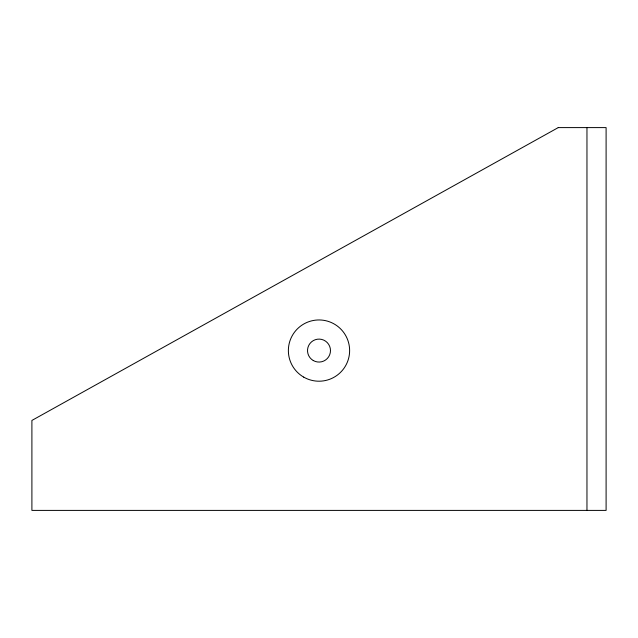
<?xml version="1.0" encoding="UTF-8"?>
<svg xmlns="http://www.w3.org/2000/svg" width="638" height="638" viewBox="0 0 638 638"><rect width="100%" height="100%" fill="white"/><g stroke="black" fill="none" stroke-linecap="round" stroke-linejoin="round"><path stroke-width="0.96" d="M586.96 127.6L586.96 510.4M558.25 127.6L31.9 420.442L31.9 510.4L606.1 510.4L606.1 127.6L558.25 127.6M313.258 360.526A11.484 11.484 0 0 0 330.484 350.581A11.484 11.484 0 0 0 313.258 340.636A11.484 11.484 0 0 0 313.258 360.526M303.688 377.106A30.624 30.624 0 0 0 349.624 350.581A30.624 30.624 0 0 0 303.688 324.056A30.624 30.624 0 0 0 303.688 377.106"/></g></svg>
